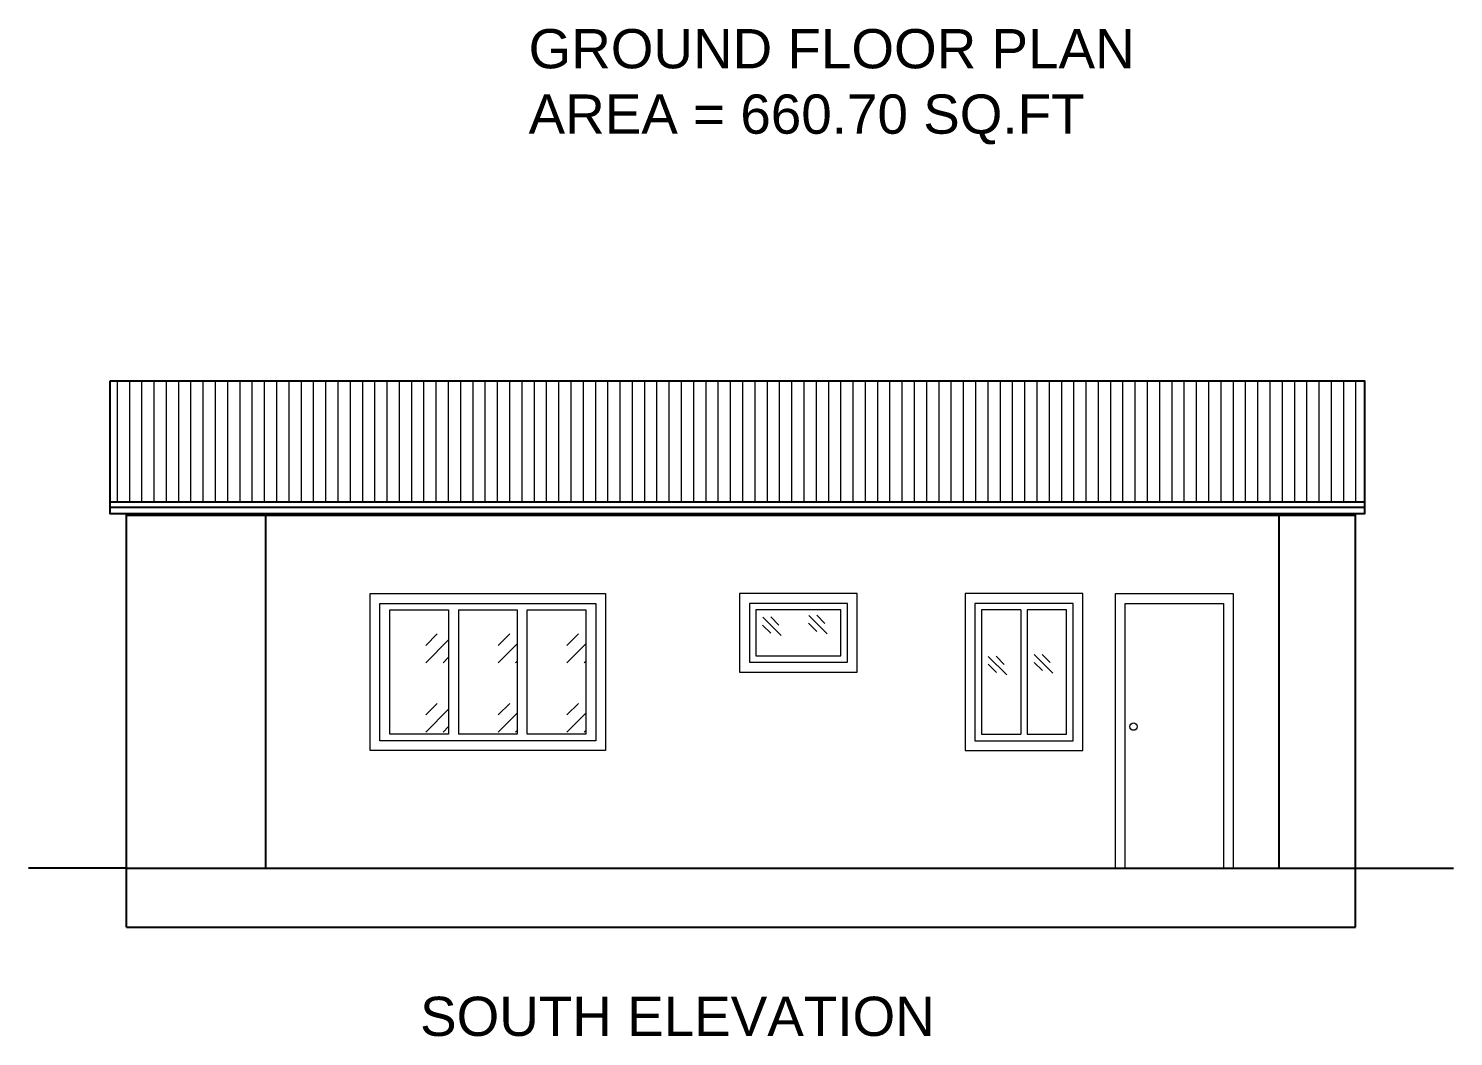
# Model space of a CAD drawing. Header units: inches. Extents: x 45643 to 78083, y -17830 to -3084.
# Drawn here: x 60327.4 to 60763.1, y -17580.4 to -17272.1 of the extents above; entities that cross this region are included whole.
import ezdxf

# ---------------------------------------------------------------- set-up
doc = ezdxf.new("R2010")
doc.units = ezdxf.units.IN
doc.header["$MEASUREMENT"] = 0
doc.layers.add('door', color=3, linetype='Continuous', lineweight=13)
doc.layers.add('steps', color=253, linetype='Continuous', lineweight=20)
doc.layers.add('PDF_Text', color=7, linetype='Continuous')
doc.styles.add('PDF Arial', font='arial.ttf')

msp = doc.modelspace()

# ---------------------------------------------------------------- hatches: boundary and pattern name
at = {"layer": 'door', "ltscale": 0.5}
h = msp.add_hatch(dxfattribs=at)
h.set_pattern_fill('GOST_GLASS', color=256, scale=2.5)
h.set_pattern_definition([(45, (-302063.641, 13186.921), (21.21320344, 0), [12.5, -17.5]), (45, (-302058.338, 13186.921), (21.21320344, 0), [5, -25]), (45, (-302063.641, 13192.225), (21.21320344, 0), [5, -25])])
h.paths.add_polyline_path([(60455.82, -17449.95), (60437.82, -17449.95), (60437.82, -17487.95), (60455.82, -17487.95)])
h = msp.add_hatch(dxfattribs=at)
h.set_pattern_fill('GOST_GLASS', color=256, scale=2.5)
h.set_pattern_definition([(45, (-302062.641, 13186.921), (21.21320344, 0), [12.5, -17.5]), (45, (-302057.338, 13186.921), (21.21320344, 0), [5, -25]), (45, (-302062.641, 13192.225), (21.21320344, 0), [5, -25])])
h.paths.add_polyline_path([(60458.82, -17487.95), (60476.82, -17487.95), (60476.82, -17449.95), (60458.82, -17449.95)])
h = msp.add_hatch(dxfattribs=at)
h.set_pattern_fill('GOST_GLASS', color=256, scale=2.5)
h.set_pattern_definition([(45, (-302041.641, 13186.921), (21.21320344, 0), [12.5, -17.5]), (45, (-302036.338, 13186.921), (21.21320344, 0), [5, -25]), (45, (-302041.641, 13192.225), (21.21320344, 0), [5, -25])])
h.paths.add_polyline_path([(60479.82, -17487.95), (60497.82, -17487.95), (60497.82, -17449.95), (60479.82, -17449.95)])
at = {"layer": 'steps', "ltscale": 0.3}
h = msp.add_hatch(dxfattribs=at)
h.set_pattern_fill('ANSI31', scale=30, angle=45)
h.set_pattern_definition([(90, (8210.791, -2898.2812), (-3.75, 0), [])])
h.paths.add_polyline_path([(60735.89, -17416.99), (60735.89, -17379.86), (60352.3, -17379.86), (60352.3, -17416.99)])

# ---------------------------------------------------------------- linework, layer by layer
for p, q in [((60735.89, -17416.99), (60352.3, -17416.99)), ((60733.11, -17416.95), (60733.11, -17416.95)), ((60352.3, -17418.5), (60735.89, -17418.5)), ((60357.35, -17528.95), (60357.35, -17420.51)), ((60357.35, -17420.95), (60733.11, -17420.95)), ((60399.84, -17420.51), (60399.84, -17528.95)), ((60709.74, -17420.51), (60709.74, -17528.95)), ((60733.11, -17528.95), (60733.11, -17420.51)), ((60357.35, -17528.95), (60327.35, -17528.95)), ((60357.35, -17528.95), (60733.11, -17528.95)), ((60357.35, -17546.95), (60357.35, -17528.95)), ((60733.11, -17528.95), (60763.11, -17528.95)), ((60733.11, -17546.95), (60733.11, -17528.95)), ((60357.35, -17546.95), (60733.11, -17546.95))]:
    msp.add_line(p, q)
msp.add_lwpolyline([(60352.3, -17379.86), (60735.89, -17379.86), (60735.89, -17420.51), (60352.3, -17420.51)], close=True)
at = {"layer": 'door', "ltscale": 0.5}
for p, q in [((60455.82, -17449.95), (60455.82, -17487.95)), ((60458.82, -17449.95), (60458.82, -17487.95)), ((60479.82, -17487.95), (60479.82, -17449.95)), ((60551.88, -17452.14), (60557.53, -17457.79)), ((60554.31, -17452.09), (60556.78, -17454.61)), ((60565.94, -17451.6), (60571.6, -17457.24)), ((60568.38, -17451.54), (60570.85, -17454.07)), ((60630.77, -17449.95), (60630.77, -17487.95)), ((60632.77, -17449.95), (60632.77, -17487.95)), ((60551.83, -17454.58), (60554.35, -17457.04)), ((60565.89, -17454.03), (60568.42, -17456.5)), ((60620.84, -17464.14), (60626.5, -17469.79)), ((60623.28, -17464.09), (60625.75, -17466.61)), ((60634.91, -17463.6), (60640.56, -17469.24)), ((60637.35, -17463.54), (60639.81, -17466.07)), ((60620.79, -17466.58), (60623.32, -17469.04)), ((60634.86, -17466.03), (60637.39, -17468.5))]:
    msp.add_line(p, q, dxfattribs=at)
for points in [[(60503.82, -17492.95), (60431.82, -17492.95), (60431.82, -17444.95), (60503.82, -17444.95)], [(60544.8, -17468.95), (60580.8, -17468.95), (60580.8, -17444.95), (60544.8, -17444.95)], [(60613.77, -17492.95), (60649.77, -17492.95), (60649.77, -17444.95), (60613.77, -17444.95)], [(60500.82, -17489.95), (60434.82, -17489.95), (60434.82, -17447.95), (60500.82, -17447.95)], [(60547.8, -17465.95), (60577.8, -17465.95), (60577.8, -17447.95), (60547.8, -17447.95)], [(60575.8, -17449.95), (60549.8, -17449.95), (60549.8, -17463.95), (60575.8, -17463.95)], [(60616.77, -17489.95), (60646.77, -17489.95), (60646.77, -17447.95), (60616.77, -17447.95)]]:
    msp.add_lwpolyline(points, close=True, dxfattribs=at)
for points in [[(60455.82, -17487.95), (60437.82, -17487.95), (60437.82, -17449.95), (60455.82, -17449.95)], [(60458.82, -17449.95), (60476.82, -17449.95), (60476.82, -17487.95), (60458.82, -17487.95)], [(60479.82, -17449.95), (60497.82, -17449.95), (60497.82, -17487.95), (60479.82, -17487.95)], [(60630.77, -17449.95), (60618.77, -17449.95), (60618.77, -17487.95), (60630.77, -17487.95)], [(60632.77, -17487.95), (60644.77, -17487.95), (60644.77, -17449.95), (60632.77, -17449.95)]]:
    msp.add_lwpolyline(points, dxfattribs=at)
msp.add_circle((60665.25, -17485.64), 1.12, dxfattribs=at)
at = {"layer": 'steps', "color": 7, "ltscale": 0.3}
for p, q in [((60659.74, -17528.95), (60659.74, -17444.95)), ((60659.74, -17444.95), (60695.74, -17444.95)), ((60695.74, -17444.95), (60695.74, -17528.95)), ((60662.74, -17528.95), (60662.74, -17447.95)), ((60662.74, -17447.95), (60692.74, -17447.95)), ((60692.74, -17447.95), (60692.74, -17528.95))]:
    msp.add_line(p, q, dxfattribs=at)

# ---------------------------------------------------------------- texts
at = {"layer": 'PDF_Text', "char_height": 12, "attachment_point": 7, "style": 'PDF Arial'}
for s, insert in [('GROUND FLOOR PLAN\\PAREA = 660.70 SQ.FT', (60480.28, -17307.6)), ('SOUTH ELEVATION', (60447.09, -17580.41))]:
    msp.add_mtext(s, dxfattribs=dict(at, insert=insert))

doc.saveas('drawing.dxf')
